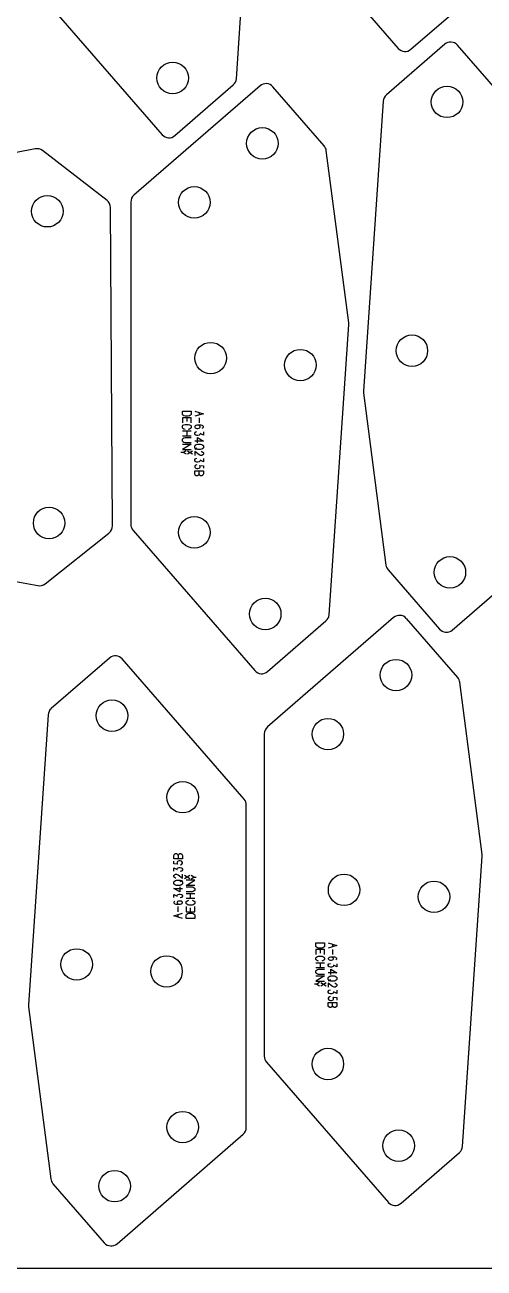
# Model space of a CAD drawing. Header units: millimetres. Extents: x 0 to 2500, y 0 to 1253.
# Drawn here: x 895 to 1150, y 0 to 690 of the extents above; entities that cross this region are included whole.
import ezdxf

# ---------------------------------------------------------------- set-up
doc = ezdxf.new("R2010")
doc.units = ezdxf.units.MM
doc.layers.add('PARTS', color=4, linetype='CONTINUOUS')
doc.layers.add('PLATE', color=2, linetype='CONTINUOUS')

msp = doc.modelspace()

# ---------------------------------------------------------------- linework, layer by layer
at = {"layer": 'PARTS'}
for p, q in [((1012.82, 660.53), (1023.77, 821.65)), ((1035.05, 755.32), (1102.64, 677.42)), ((904.05, 707.36), (971.64, 629.47)), ((1109.7, 676.93), (1142.11, 705.06)), ((1128.46, 679.68), (1096.04, 651.55)), ((1203.11, 601.29), (1135.51, 679.18)), ((1025.98, 656.62), (955.95, 595.85)), ((978.69, 628.97), (1011.11, 657.1)), ((1061.54, 623.27), (1033.04, 656.12)), ((1094.33, 648.12), (1083.38, 487)), ((901.19, 621.6), (819.57, 605.76)), ((941.03, 592.91), (905.2, 620.64)), ((1075.15, 524.99), (1062.72, 620.64)), ((944, 412.2), (942.96, 588.99)), ((954.23, 592.07), (954.23, 412.99)), ((1064.23, 362.89), (1075.18, 524.01)), ((1083.41, 486.02), (1095.84, 390.37)), ((982.83, 473.99), (982.83, 475.97)), ((982.83, 475.97), (987.63, 475.97)), ((983.13, 473.63), (982.83, 473.99)), ((987.63, 472.29), (982.83, 472.29)), ((982.83, 472.29), (982.83, 469.41)), ((983.73, 473.27), (983.13, 473.63)), ((984.33, 473.09), (983.73, 473.27)), ((986.13, 473.09), (984.33, 473.09)), ((985.23, 472.29), (985.23, 470.13)), ((986.73, 473.27), (986.13, 473.09)), ((987.33, 473.63), (986.73, 473.27)), ((987.63, 473.99), (987.33, 473.63)), ((987.63, 475.97), (987.63, 473.99)), ((987.63, 469.41), (987.63, 472.29)), ((989.67, 475.97), (994.47, 474.53)), ((994.47, 474.53), (989.67, 473.09)), ((992.07, 475.25), (992.07, 473.81)), ((992.07, 472.29), (992.07, 469.41)), ((982.83, 467.71), (983.13, 468.07)), ((982.83, 466.63), (982.83, 467.71)), ((983.13, 466.27), (982.83, 466.63)), ((982.83, 464.93), (987.63, 464.93)), ((983.13, 468.07), (983.73, 468.43)), ((983.73, 465.91), (983.13, 466.27)), ((983.73, 468.43), (984.33, 468.61)), ((984.33, 465.73), (983.73, 465.91)), ((984.33, 468.61), (986.13, 468.61)), ((985.23, 464.93), (985.23, 462.05)), ((986.13, 468.61), (986.73, 468.43)), ((986.73, 465.91), (986.13, 465.73)), ((986.73, 468.43), (987.33, 468.07)), ((987.33, 466.27), (986.73, 465.91)), ((987.33, 468.07), (987.63, 467.71)), ((987.63, 466.63), (987.33, 466.27)), ((987.63, 467.71), (987.63, 466.63)), ((989.97, 467.71), (989.67, 467.35)), ((989.67, 467.35), (989.67, 466.99)), ((989.67, 466.99), (989.97, 466.63)), ((989.67, 463.67), (989.97, 464.21)), ((989.67, 463.31), (989.67, 463.67)), ((989.97, 462.77), (989.67, 463.31)), ((990.27, 467.89), (989.97, 467.71)), ((989.97, 466.63), (990.27, 466.45)), ((989.97, 464.21), (990.27, 464.39)), ((990.27, 462.59), (989.97, 462.77)), ((990.87, 468.07), (990.27, 467.89)), ((990.27, 466.45), (990.87, 466.27)), ((990.27, 464.39), (990.87, 464.57)), ((993.27, 468.07), (990.87, 468.07)), ((990.87, 466.27), (991.47, 466.27)), ((992.07, 467.89), (991.47, 468.07)), ((991.47, 466.27), (992.07, 466.45)), ((992.37, 467.71), (992.07, 467.89)), ((992.07, 466.45), (992.37, 466.63)), ((992.37, 462.77), (992.07, 462.59)), ((992.67, 467.35), (992.37, 467.71)), ((992.37, 466.63), (992.67, 466.99)), ((992.67, 463.13), (992.37, 462.77)), ((992.67, 466.99), (992.67, 467.35)), ((994.47, 462.59), (992.67, 463.49)), ((992.67, 463.49), (992.67, 463.13)), ((993.87, 467.89), (993.27, 468.07)), ((994.17, 467.71), (993.87, 467.89)), ((993.87, 466.45), (994.17, 466.63)), ((994.47, 467.35), (994.17, 467.71)), ((994.17, 466.63), (994.47, 466.99)), ((994.47, 466.99), (994.47, 467.35)), ((994.47, 464.39), (994.47, 462.59)), ((987.63, 462.05), (982.83, 462.05)), ((982.83, 460.35), (983.13, 460.71)), ((982.83, 459.27), (982.83, 460.35)), ((983.13, 458.91), (982.83, 459.27)), ((982.83, 457.57), (987.63, 457.57)), ((987.63, 457.57), (982.83, 454.69)), ((983.13, 460.71), (983.73, 461.07)), ((983.73, 458.55), (983.13, 458.91)), ((983.73, 461.07), (984.33, 461.25)), ((984.33, 458.37), (983.73, 458.55)), ((984.33, 461.25), (987.63, 461.25)), ((987.63, 458.37), (984.33, 458.37)), ((994.47, 459.27), (989.67, 459.27)), ((989.67, 456.67), (989.97, 457.03)), ((989.67, 455.59), (989.67, 456.67)), ((989.97, 457.03), (990.57, 457.39)), ((990.87, 462.41), (990.27, 462.59)), ((990.57, 457.39), (991.17, 457.57)), ((991.47, 462.41), (990.87, 462.41)), ((991.17, 458.37), (991.17, 461.25)), ((991.17, 461.25), (994.47, 459.27)), ((991.17, 457.57), (992.97, 457.57)), ((992.07, 462.59), (991.47, 462.41)), ((992.97, 457.57), (993.57, 457.39)), ((993.57, 457.39), (994.17, 457.03)), ((994.17, 457.03), (994.47, 456.67)), ((994.47, 456.67), (994.47, 455.59)), ((983.43, 453.03), (981.99, 453.03)), ((982.83, 454.69), (987.63, 454.69)), ((984.87, 453.89), (983.43, 453.03)), ((983.43, 453.03), (984.87, 452.17)), ((985.59, 453.89), (988.47, 452.17)), ((985.59, 452.17), (988.47, 453.89)), ((989.97, 455.23), (989.67, 455.59)), ((990.87, 455.41), (989.67, 454.69)), ((992.07, 451.73), (989.67, 453.53)), ((989.67, 453.53), (989.67, 451.37)), ((989.67, 448.95), (989.97, 449.49)), ((989.67, 448.59), (989.67, 448.95)), ((990.57, 454.87), (989.97, 455.23)), ((989.97, 449.49), (990.27, 449.67)), ((990.27, 449.67), (990.87, 449.85)), ((991.17, 454.69), (990.57, 454.87)), ((992.97, 454.69), (991.17, 454.69)), ((992.97, 451.37), (992.07, 451.73)), ((993.57, 454.87), (992.97, 454.69)), ((993.57, 451.37), (992.97, 451.37)), ((993.27, 453.53), (993.57, 453.53)), ((994.17, 455.23), (993.57, 454.87)), ((993.57, 453.53), (994.17, 453.17)), ((994.17, 451.73), (993.57, 451.37)), ((994.47, 455.59), (994.17, 455.23)), ((994.17, 453.17), (994.47, 452.81)), ((994.47, 452.09), (994.17, 451.73)), ((994.47, 452.81), (994.47, 452.09)), ((994.47, 449.67), (994.47, 447.87)), ((989.97, 448.05), (989.67, 448.59)), ((989.97, 445.81), (989.67, 445.27)), ((989.67, 445.27), (989.67, 444.91)), ((989.67, 444.91), (989.97, 444.37)), ((989.67, 442.85), (994.47, 442.85)), ((989.67, 441.05), (989.67, 442.85)), ((990.27, 447.87), (989.97, 448.05)), ((990.27, 445.99), (989.97, 445.81)), ((989.97, 444.37), (990.27, 444.19)), ((990.87, 447.69), (990.27, 447.87)), ((990.87, 446.17), (990.27, 445.99)), ((990.27, 444.19), (990.87, 444.01)), ((991.47, 447.69), (990.87, 447.69)), ((990.87, 444.01), (991.47, 444.01)), ((992.07, 447.87), (991.47, 447.69)), ((991.47, 444.01), (992.07, 444.19)), ((992.37, 448.05), (992.07, 447.87)), ((992.07, 444.19), (992.37, 444.37)), ((992.07, 441.05), (992.07, 442.85)), ((992.67, 448.41), (992.37, 448.05)), ((992.67, 445.45), (992.37, 445.81)), ((992.37, 445.81), (994.47, 445.63)), ((992.37, 444.37), (992.67, 444.73)), ((994.47, 447.87), (992.67, 448.77)), ((992.67, 448.77), (992.67, 448.41)), ((992.67, 444.73), (992.67, 445.45)), ((994.47, 445.63), (994.47, 444.19)), ((994.47, 442.85), (994.47, 441.05)), ((989.97, 440.33), (989.67, 441.05)), ((990.57, 439.97), (989.97, 440.33)), ((991.17, 439.97), (990.57, 439.97)), ((991.77, 440.33), (991.17, 439.97)), ((992.07, 441.05), (991.77, 440.33)), ((992.37, 440.33), (992.07, 441.05)), ((992.97, 439.97), (992.37, 440.33)), ((993.57, 439.97), (992.97, 439.97)), ((994.17, 440.33), (993.57, 439.97)), ((994.47, 441.05), (994.17, 440.33)), ((1132.58, 354.39), (1202.61, 415.16)), ((906.62, 380.09), (942.1, 408.25)), ((955.46, 409.72), (1023.05, 331.82)), ((819.63, 394.23), (902.61, 379.09)), ((1097.02, 387.74), (1125.52, 354.89)), ((1100.07, 361.32), (1030.04, 300.55)), ((1030.1, 331.32), (1062.52, 359.45)), ((1135.63, 327.97), (1107.13, 360.82)), ((942.45, 338.84), (910.03, 310.71)), ((1017.1, 260.44), (949.5, 338.34)), ((1149.24, 229.69), (1136.81, 325.34)), ((908.32, 307.27), (897.37, 146.15)), ((1028.32, 296.77), (1028.32, 117.7)), ((1018.32, 78.09), (1018.32, 257.17)), ((978.08, 229.11), (978.38, 229.83)), ((978.08, 227.31), (978.08, 229.11)), ((978.38, 229.83), (978.98, 230.19)), ((978.98, 230.19), (979.58, 230.19)), ((979.58, 230.19), (980.18, 229.83)), ((980.18, 229.83), (980.48, 229.11)), ((980.48, 229.11), (980.78, 229.83)), ((980.48, 229.11), (980.48, 227.31)), ((980.78, 229.83), (981.38, 230.19)), ((981.38, 230.19), (981.98, 230.19)), ((981.98, 230.19), (982.58, 229.83)), ((982.58, 229.83), (982.88, 229.11)), ((982.88, 229.11), (982.88, 227.31)), ((1138.32, 67.59), (1149.27, 228.71)), ((982.88, 227.31), (978.08, 227.31)), ((978.08, 224.53), (978.08, 225.97)), ((980.18, 224.35), (978.08, 224.53)), ((978.08, 220.49), (978.08, 222.29)), ((978.08, 222.29), (979.88, 221.39)), ((980.18, 225.79), (979.88, 225.43)), ((979.88, 225.43), (979.88, 224.71)), ((979.88, 224.71), (980.18, 224.35)), ((979.88, 221.75), (980.18, 222.11)), ((979.88, 221.39), (979.88, 221.75)), ((980.48, 225.97), (980.18, 225.79)), ((980.18, 222.11), (980.48, 222.29)), ((981.08, 226.15), (980.48, 225.97)), ((980.48, 222.29), (981.08, 222.47)), ((981.68, 226.15), (981.08, 226.15)), ((981.08, 222.47), (981.68, 222.47)), ((982.28, 225.97), (981.68, 226.15)), ((981.68, 223.99), (982.28, 224.17)), ((981.68, 222.47), (982.28, 222.29)), ((982.58, 225.79), (982.28, 225.97)), ((982.28, 224.17), (982.58, 224.35)), ((982.28, 222.29), (982.58, 222.11)), ((982.88, 225.25), (982.58, 225.79)), ((982.58, 224.35), (982.88, 224.89)), ((982.58, 222.11), (982.88, 221.57)), ((982.88, 221.21), (982.58, 220.67)), ((982.88, 224.89), (982.88, 225.25)), ((982.88, 221.57), (982.88, 221.21)), ((978.08, 218.07), (978.38, 218.43)), ((978.08, 217.35), (978.08, 218.07)), ((978.38, 216.99), (978.08, 217.35)), ((978.08, 214.57), (978.38, 214.93)), ((978.08, 213.49), (978.08, 214.57)), ((978.38, 218.43), (978.98, 218.79)), ((978.98, 216.63), (978.38, 216.99)), ((978.38, 214.93), (978.98, 215.29)), ((978.98, 218.79), (979.58, 218.79)), ((979.28, 216.63), (978.98, 216.63)), ((978.98, 215.29), (979.58, 215.47)), ((979.58, 218.79), (980.48, 218.43)), ((979.58, 215.47), (981.38, 215.47)), ((980.48, 218.43), (982.88, 216.63)), ((981.38, 215.47), (981.98, 215.29)), ((982.28, 220.49), (981.68, 220.31)), ((981.68, 214.75), (982.88, 215.47)), ((981.98, 215.29), (982.58, 214.93)), ((982.58, 220.67), (982.28, 220.49)), ((982.58, 214.93), (982.88, 214.57)), ((982.88, 216.63), (982.88, 218.79)), ((982.88, 214.57), (982.88, 213.49)), ((986.96, 216.27), (984.08, 218)), ((986.96, 218), (984.08, 216.27)), ((984.92, 212.59), (989.72, 215.47)), ((989.72, 215.47), (984.92, 215.47)), ((989.12, 217.13), (987.68, 218)), ((987.68, 216.27), (989.12, 217.13)), ((989.12, 217.13), (990.56, 217.13)), ((978.38, 213.13), (978.08, 213.49)), ((981.38, 208.91), (978.08, 210.89)), ((978.08, 210.89), (982.88, 210.89)), ((978.08, 205.77), (978.08, 207.57)), ((978.08, 207.57), (979.88, 206.67)), ((978.98, 212.77), (978.38, 213.13)), ((979.58, 212.59), (978.98, 212.77)), ((981.38, 212.59), (979.58, 212.59)), ((979.88, 207.03), (980.18, 207.39)), ((980.18, 207.39), (980.48, 207.57)), ((980.48, 207.57), (981.08, 207.75)), ((981.08, 207.75), (981.68, 207.75)), ((981.98, 212.77), (981.38, 212.59)), ((981.38, 211.79), (981.38, 208.91)), ((981.68, 207.75), (982.28, 207.57)), ((982.58, 213.13), (981.98, 212.77)), ((982.28, 207.57), (982.58, 207.39)), ((982.88, 213.49), (982.58, 213.13)), ((982.58, 207.39), (982.88, 206.85)), ((989.72, 212.59), (984.92, 212.59)), ((984.92, 211.79), (988.22, 211.79)), ((988.22, 208.91), (984.92, 208.91)), ((984.92, 208.11), (989.72, 208.11)), ((987.32, 205.23), (987.32, 208.11)), ((988.22, 211.79), (988.82, 211.61)), ((988.82, 209.09), (988.22, 208.91)), ((988.82, 211.61), (989.42, 211.25)), ((989.42, 209.45), (988.82, 209.09)), ((989.42, 211.25), (989.72, 210.89)), ((989.72, 209.81), (989.42, 209.45)), ((989.72, 210.89), (989.72, 209.81)), ((978.38, 203.53), (978.08, 203.17)), ((978.08, 203.17), (978.08, 202.81)), ((978.08, 202.81), (978.38, 202.45)), ((978.68, 203.71), (978.38, 203.53)), ((978.38, 202.45), (978.68, 202.27)), ((978.68, 202.27), (979.28, 202.09)), ((979.28, 202.09), (981.68, 202.09)), ((979.88, 206.67), (979.88, 207.03)), ((980.18, 203.53), (979.88, 203.17)), ((979.88, 203.17), (979.88, 202.81)), ((979.88, 202.81), (980.18, 202.45)), ((980.48, 203.71), (980.18, 203.53)), ((980.18, 202.45), (980.48, 202.27)), ((981.08, 203.89), (980.48, 203.71)), ((980.48, 202.27), (981.08, 202.09)), ((980.48, 197.87), (980.48, 200.75)), ((981.68, 203.89), (981.08, 203.89)), ((982.28, 205.77), (981.68, 205.59)), ((982.28, 203.71), (981.68, 203.89)), ((981.68, 202.09), (982.28, 202.27)), ((982.58, 205.95), (982.28, 205.77)), ((982.58, 203.53), (982.28, 203.71)), ((982.28, 202.27), (982.58, 202.45)), ((982.88, 206.49), (982.58, 205.95)), ((982.88, 203.17), (982.58, 203.53)), ((982.58, 202.45), (982.88, 202.81)), ((982.88, 206.85), (982.88, 206.49)), ((982.88, 202.81), (982.88, 203.17)), ((989.72, 205.23), (984.92, 205.23)), ((984.92, 203.53), (985.22, 203.89)), ((984.92, 202.45), (984.92, 203.53)), ((985.22, 202.09), (984.92, 202.45)), ((984.92, 200.75), (984.92, 197.87)), ((985.22, 203.89), (985.82, 204.25)), ((985.82, 201.73), (985.22, 202.09)), ((985.82, 204.25), (986.42, 204.43)), ((986.42, 201.55), (985.82, 201.73)), ((988.22, 201.55), (986.42, 201.55)), ((988.22, 204.43), (988.82, 204.25)), ((988.82, 201.73), (988.22, 201.55)), ((988.82, 204.25), (989.42, 203.89)), ((989.42, 202.09), (988.82, 201.73)), ((989.42, 203.89), (989.72, 203.53)), ((989.72, 202.45), (989.42, 202.09)), ((989.72, 203.53), (989.72, 202.45)), ((989.72, 197.87), (989.72, 200.75)), ((978.08, 195.63), (982.88, 197.07)), ((982.88, 194.19), (978.08, 195.63)), ((980.48, 194.91), (980.48, 196.35)), ((984.92, 197.87), (989.72, 197.87)), ((984.92, 196.17), (985.22, 196.53)), ((984.92, 194.19), (984.92, 196.17)), ((989.72, 194.19), (984.92, 194.19)), ((985.22, 196.53), (985.82, 196.89)), ((985.82, 196.89), (986.42, 197.07)), ((986.42, 197.07), (988.22, 197.07)), ((987.32, 197.87), (987.32, 200.03)), ((988.22, 197.07), (988.82, 196.89)), ((988.82, 196.89), (989.42, 196.53)), ((989.42, 196.53), (989.72, 196.17)), ((989.72, 196.17), (989.72, 194.19)), ((1056.92, 178.69), (1056.92, 180.67)), ((1056.92, 180.67), (1061.72, 180.67)), ((1061.72, 180.67), (1061.72, 178.69)), ((1063.76, 180.67), (1068.56, 179.23)), ((1066.16, 179.95), (1066.16, 178.51)), ((1057.22, 178.33), (1056.92, 178.69)), ((1061.72, 176.99), (1056.92, 176.99)), ((1056.92, 176.99), (1056.92, 174.11)), ((1056.92, 172.41), (1057.22, 172.77)), ((1057.82, 177.97), (1057.22, 178.33)), ((1057.22, 172.77), (1057.82, 173.13)), ((1058.42, 177.79), (1057.82, 177.97)), ((1057.82, 173.13), (1058.42, 173.31)), ((1060.22, 177.79), (1058.42, 177.79)), ((1058.42, 173.31), (1060.22, 173.31)), ((1059.32, 176.99), (1059.32, 174.83)), ((1060.82, 177.97), (1060.22, 177.79)), ((1060.22, 173.31), (1060.82, 173.13)), ((1061.42, 178.33), (1060.82, 177.97)), ((1060.82, 173.13), (1061.42, 172.77)), ((1061.72, 178.69), (1061.42, 178.33)), ((1061.42, 172.77), (1061.72, 172.41)), ((1061.72, 174.11), (1061.72, 176.99)), ((1068.56, 179.23), (1063.76, 177.79)), ((1064.96, 172.77), (1064.36, 172.59)), ((1067.36, 172.77), (1064.96, 172.77)), ((1066.16, 172.59), (1065.56, 172.77)), ((1066.16, 176.99), (1066.16, 174.11)), ((1067.96, 172.59), (1067.36, 172.77)), ((1056.92, 171.33), (1056.92, 172.41)), ((1057.22, 170.97), (1056.92, 171.33)), ((1056.92, 169.63), (1061.72, 169.63)), ((1061.72, 166.75), (1056.92, 166.75)), ((1057.82, 170.61), (1057.22, 170.97)), ((1057.22, 165.41), (1057.82, 165.77)), ((1058.42, 170.43), (1057.82, 170.61)), ((1057.82, 165.77), (1058.42, 165.95)), ((1058.42, 165.95), (1061.72, 165.95)), ((1059.32, 169.63), (1059.32, 166.75)), ((1060.82, 170.61), (1060.22, 170.43)), ((1061.42, 170.97), (1060.82, 170.61)), ((1061.72, 171.33), (1061.42, 170.97)), ((1061.72, 172.41), (1061.72, 171.33)), ((1064.06, 172.41), (1063.76, 172.05)), ((1063.76, 172.05), (1063.76, 171.69)), ((1063.76, 171.69), (1064.06, 171.33)), ((1063.76, 168.37), (1064.06, 168.91)), ((1063.76, 168.01), (1063.76, 168.37)), ((1064.06, 167.47), (1063.76, 168.01)), ((1064.36, 172.59), (1064.06, 172.41)), ((1064.06, 171.33), (1064.36, 171.15)), ((1064.06, 168.91), (1064.36, 169.09)), ((1064.36, 167.29), (1064.06, 167.47)), ((1064.36, 171.15), (1064.96, 170.97)), ((1064.36, 169.09), (1064.96, 169.27)), ((1064.96, 167.11), (1064.36, 167.29)), ((1064.96, 170.97), (1065.56, 170.97)), ((1065.56, 167.11), (1064.96, 167.11)), ((1065.26, 163.07), (1065.26, 165.95)), ((1065.26, 165.95), (1068.56, 163.97)), ((1065.56, 170.97), (1066.16, 171.15)), ((1066.16, 167.29), (1065.56, 167.11)), ((1066.46, 172.41), (1066.16, 172.59)), ((1066.16, 171.15), (1066.46, 171.33)), ((1066.46, 167.47), (1066.16, 167.29)), ((1066.76, 172.05), (1066.46, 172.41)), ((1066.46, 171.33), (1066.76, 171.69)), ((1066.76, 167.83), (1066.46, 167.47)), ((1066.76, 171.69), (1066.76, 172.05)), ((1068.56, 167.29), (1066.76, 168.19)), ((1066.76, 168.19), (1066.76, 167.83)), ((1068.26, 172.41), (1067.96, 172.59)), ((1067.96, 171.15), (1068.26, 171.33)), ((1068.56, 172.05), (1068.26, 172.41)), ((1068.26, 171.33), (1068.56, 171.69)), ((1068.56, 171.69), (1068.56, 172.05)), ((1068.56, 169.09), (1068.56, 167.29)), ((1056.92, 165.05), (1057.22, 165.41)), ((1056.92, 163.97), (1056.92, 165.05)), ((1057.22, 163.61), (1056.92, 163.97)), ((1056.92, 162.27), (1061.72, 162.27)), ((1061.72, 162.27), (1056.92, 159.39)), ((1056.92, 159.39), (1061.72, 159.39)), ((1057.82, 163.25), (1057.22, 163.61)), ((1058.42, 163.07), (1057.82, 163.25)), ((1061.72, 163.07), (1058.42, 163.07)), ((1068.56, 163.97), (1063.76, 163.97)), ((1063.76, 161.37), (1064.06, 161.73)), ((1063.76, 160.29), (1063.76, 161.37)), ((1064.06, 159.93), (1063.76, 160.29)), ((1064.96, 160.11), (1063.76, 159.39)), ((1064.06, 161.73), (1064.66, 162.09)), ((1064.66, 159.57), (1064.06, 159.93)), ((1064.66, 162.09), (1065.26, 162.27)), ((1065.26, 159.39), (1064.66, 159.57)), ((1065.26, 162.27), (1067.06, 162.27)), ((1067.06, 159.39), (1065.26, 159.39)), ((1067.06, 162.27), (1067.66, 162.09)), ((1067.66, 159.57), (1067.06, 159.39)), ((1067.66, 162.09), (1068.26, 161.73)), ((1068.26, 159.93), (1067.66, 159.57)), ((1068.26, 161.73), (1068.56, 161.37)), ((1068.56, 160.29), (1068.26, 159.93)), ((1068.56, 161.37), (1068.56, 160.29)), ((1057.52, 157.73), (1056.08, 157.73)), ((1058.96, 158.59), (1057.52, 157.73)), ((1057.52, 157.73), (1058.96, 156.87)), ((1059.68, 158.59), (1062.56, 156.87)), ((1059.68, 156.87), (1062.56, 158.59)), ((1066.16, 156.43), (1063.76, 158.23)), ((1063.76, 158.23), (1063.76, 156.07)), ((1063.76, 153.65), (1064.06, 154.19)), ((1063.76, 153.29), (1063.76, 153.65)), ((1064.06, 152.75), (1063.76, 153.29)), ((1064.06, 154.19), (1064.36, 154.37)), ((1064.36, 152.57), (1064.06, 152.75)), ((1064.36, 154.37), (1064.96, 154.55)), ((1064.96, 152.39), (1064.36, 152.57)), ((1065.56, 152.39), (1064.96, 152.39)), ((1066.16, 152.57), (1065.56, 152.39)), ((1067.06, 156.07), (1066.16, 156.43)), ((1066.46, 152.75), (1066.16, 152.57)), ((1066.76, 153.11), (1066.46, 152.75)), ((1068.56, 152.57), (1066.76, 153.47)), ((1066.76, 153.47), (1066.76, 153.11)), ((1067.66, 156.07), (1067.06, 156.07)), ((1067.36, 158.23), (1067.66, 158.23)), ((1067.66, 158.23), (1068.26, 157.87)), ((1068.26, 156.43), (1067.66, 156.07)), ((1068.26, 157.87), (1068.56, 157.51)), ((1068.56, 156.79), (1068.26, 156.43)), ((1068.56, 157.51), (1068.56, 156.79)), ((1068.56, 154.37), (1068.56, 152.57)), ((897.4, 145.17), (909.83, 49.53)), ((1064.06, 150.51), (1063.76, 149.97)), ((1063.76, 149.97), (1063.76, 149.61)), ((1063.76, 149.61), (1064.06, 149.07)), ((1063.76, 147.55), (1068.56, 147.55)), ((1063.76, 145.75), (1063.76, 147.55)), ((1064.06, 145.03), (1063.76, 145.75)), ((1064.36, 150.69), (1064.06, 150.51)), ((1064.06, 149.07), (1064.36, 148.89)), ((1064.66, 144.67), (1064.06, 145.03)), ((1064.96, 150.87), (1064.36, 150.69)), ((1064.36, 148.89), (1064.96, 148.71)), ((1064.96, 148.71), (1065.56, 148.71)), ((1065.86, 145.03), (1065.26, 144.67)), ((1065.56, 148.71), (1066.16, 148.89)), ((1066.16, 145.75), (1065.86, 145.03)), ((1066.16, 148.89), (1066.46, 149.07)), ((1066.16, 145.75), (1066.16, 147.55)), ((1066.46, 145.03), (1066.16, 145.75)), ((1066.76, 150.15), (1066.46, 150.51)), ((1066.46, 150.51), (1068.56, 150.33)), ((1066.46, 149.07), (1066.76, 149.43)), ((1067.06, 144.67), (1066.46, 145.03)), ((1066.76, 149.43), (1066.76, 150.15)), ((1068.26, 145.03), (1067.66, 144.67)), ((1068.56, 145.75), (1068.26, 145.03)), ((1068.56, 150.33), (1068.56, 148.89)), ((1068.56, 147.55), (1068.56, 145.75)), ((1065.26, 144.67), (1064.66, 144.67)), ((1067.66, 144.67), (1067.06, 144.67)), ((1029.54, 114.42), (1097.14, 36.52)), ((946.57, 13.54), (1016.6, 74.31)), ((1104.19, 36.02), (1136.61, 64.15)), ((911.01, 46.89), (939.52, 14.04))]:
    msp.add_line(p, q, dxfattribs=at)
for centre in [(977.41, 660.96), (1129.74, 647.69), (1027.26, 624.63), (907.88, 586.96), (989.5, 591.86), (1110.21, 509.49), (998.5, 505.39), (1048.35, 501.51), (908.89, 413.81), (989.5, 408.63), (1131.3, 386.38), (1028.82, 363.31), (1101.35, 329.33), (943.73, 306.85), (1063.59, 296.56), (983.05, 261.53), (1072.59, 210.09), (1122.44, 206.22), (924.2, 168.65), (974.05, 164.77), (1063.59, 113.33), (983.05, 78.3), (1102.91, 68.01), (945.29, 45.53)]:
    msp.add_circle(centre, 8.75, dxfattribs=at)
for centre, start, end in [((1106.42, 680.7), 220.95083, -49.05054), ((1131.74, 675.91), 400.95084, 130.94947), ((1007.83, 660.87), -49.04963, -3.88751), ((1029.26, 652.84), 40.94981, 130.94992), ((1099.32, 647.78), 130.95038, 176.11249), ((975.42, 632.74), 220.95083, -49.05054), ((902.14, 616.69), 52.25273, 100.98211), ((1057.77, 619.99), 7.40075, 40.94981), ((959.23, 592.07), 130.95033, 180), ((937.96, 588.96), 0.33432, 52.25273), ((1070.19, 524.35), -3.88681, 7.40075), ((1088.37, 486.66), 176.11319, 187.40076), ((939, 412.17), -51.56543, 0.33571), ((959.23, 412.99), 180, 220.9498), ((1100.8, 391.02), 187.40076, 220.94982), ((903.51, 384.01), 259.66238, -51.56653), ((1059.24, 363.23), -49.04963, -3.88751), ((1103.35, 357.54), 40.94981, 130.94992), ((1129.3, 358.17), 220.94982, 310.94992), ((945.73, 335.06), 400.95084, 130.94947), ((1026.83, 335.1), 220.95083, -49.05054), ((1131.86, 324.69), 7.40075, 40.94981), ((913.31, 306.93), 130.95038, 176.11249), ((1033.32, 296.77), 130.95033, 180), ((1013.32, 257.17), 360, 400.9498), ((1144.28, 229.05), -3.88681, 7.40075), ((902.36, 145.82), 176.11319, 187.40076), ((1033.32, 117.7), 180, 220.9498), ((1013.32, 78.09), 310.95034, 360), ((1133.33, 67.93), -49.04963, -3.88751), ((914.79, 50.17), 187.40076, 220.94982), ((1100.91, 39.8), 220.95083, -49.05054), ((943.29, 17.32), 220.94982, 310.94992)]:
    msp.add_arc(centre, 5, start, end, dxfattribs=at)
at = {"layer": 'PLATE'}
msp.add_line((0, 0), (2500, 0), dxfattribs=at)

doc.saveas('drawing.dxf')
